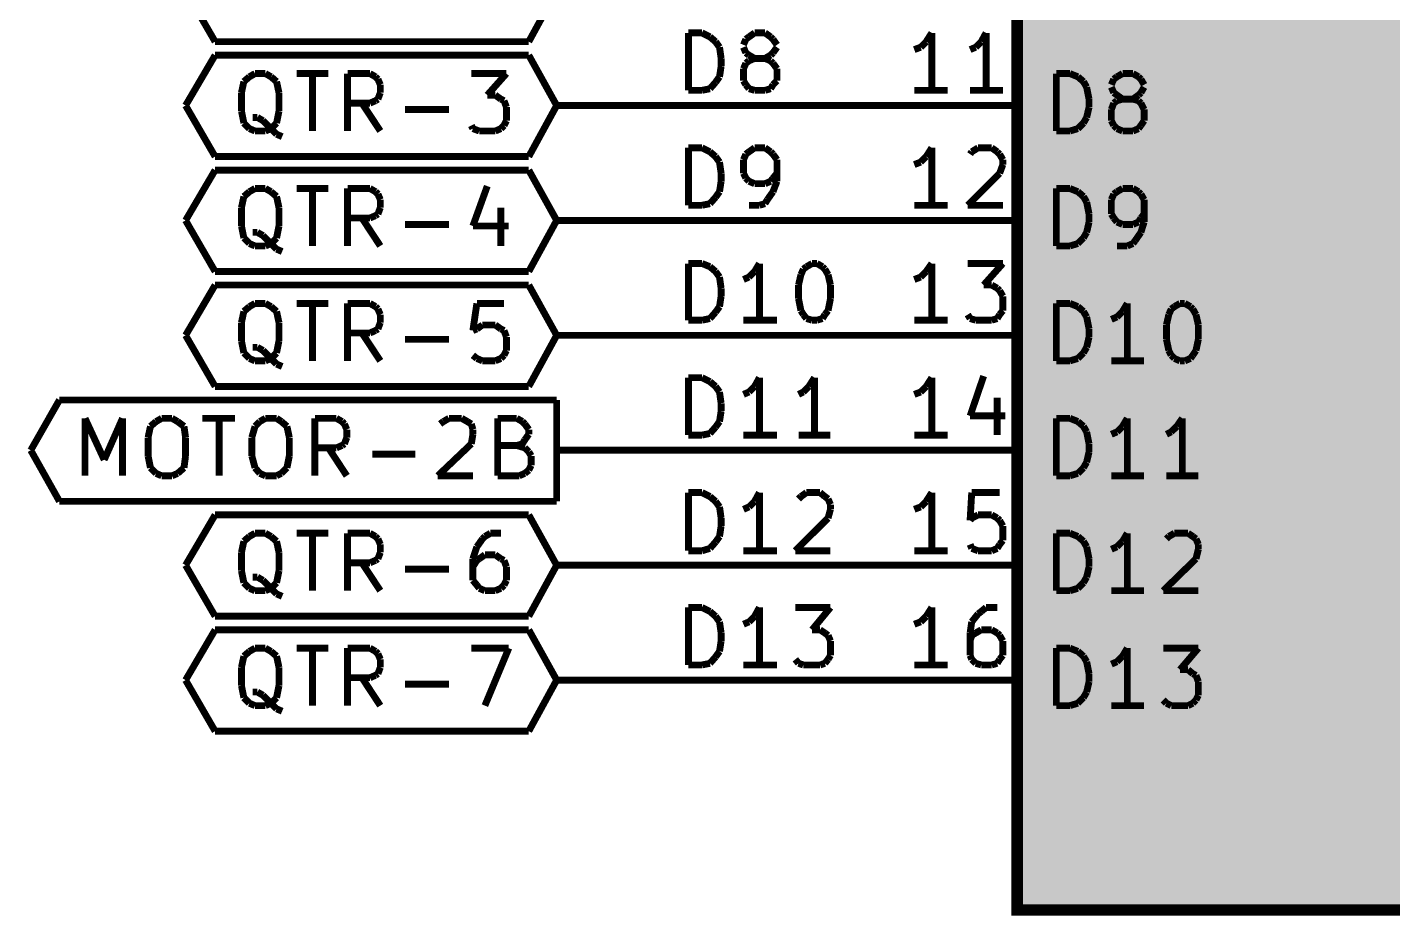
# Model space of a CAD drawing. Header units: millimetres. Extents: x 10 to 287, y 10 to 200.
# Drawn here: x 31.46 to 61.64, y 126.08 to 145.71 of the extents above; entities that cross this region are included whole.
import ezdxf

# ---------------------------------------------------------------- set-up
doc = ezdxf.new("R2010")
doc.units = ezdxf.units.MM
doc.layers.add('H', color=7, linetype='Continuous')
doc.layers.add('P', color=7, linetype='Continuous')

msp = doc.modelspace()

# ---------------------------------------------------------------- hatches: boundary and pattern name
at = {"layer": 'H', "linetype": 'Continuous'}
msp.add_hatch(color=256, dxfattribs=at).paths.add_polyline_path([(53.34, 126.189), (53.34, 171.909), (73.66, 171.909), (73.66, 126.189), (53.34, 126.189)])

# ---------------------------------------------------------------- linework, layer by layer
at = {"layer": 'P'}
for points, const_width in [([(53.34, 171.926), (53.34, 126.206), (73.66, 126.206), (73.66, 171.926), (53.34, 171.926)], 0.254), ([(53.34, 171.926), (53.34, 126.206)], 0.254), ([(34.96, 146.526), (35.613, 145.397)], 0.152), ([(42.545, 145.397), (43.162, 146.526)], 0.152), ([(35.613, 145.397), (42.545, 145.397)], 0.152), ([(46.073, 144.321), (46.073, 145.591)], 0.152), ([(46.073, 145.591), (46.373, 145.591)], 0.152), ([(46.373, 145.591), (46.549, 145.503)], 0.152), ([(46.549, 145.503), (46.673, 145.397)], 0.152), ([(46.673, 145.397), (46.761, 145.274)], 0.152), ([(47.29, 145.327), (47.343, 145.45)], 0.152), ([(47.343, 145.45), (47.413, 145.503)], 0.152), ([(47.413, 145.503), (47.537, 145.591)], 0.152), ([(47.537, 145.591), (47.766, 145.591)], 0.152), ([(47.766, 145.591), (47.89, 145.503)], 0.152), ([(47.89, 145.503), (47.943, 145.45)], 0.152), ([(47.943, 145.45), (48.031, 145.327)], 0.152), ([(51.329, 145.397), (51.206, 145.274)], 0.152), ([(51.453, 145.591), (51.329, 145.397)], 0.152), ([(51.453, 144.321), (51.453, 145.591)], 0.152), ([(52.546, 145.397), (52.423, 145.274)], 0.152), ([(52.652, 145.591), (52.546, 145.397)], 0.152), ([(52.652, 144.321), (52.652, 145.591)], 0.152), ([(35.613, 145.098), (34.96, 143.986)], 0.152), ([(42.545, 145.098), (35.613, 145.098)], 0.152), ([(43.162, 143.986), (42.545, 145.098)], 0.152), ([(46.761, 145.274), (46.796, 145.027)], 0.152), ([(47.343, 145.15), (47.29, 145.274)], 0.152), ([(47.413, 145.098), (47.343, 145.15)], 0.152), ([(47.537, 145.027), (47.413, 145.098)], 0.152), ([(47.89, 145.098), (47.766, 145.027)], 0.152), ([(47.943, 145.15), (47.89, 145.098)], 0.152), ([(48.031, 145.274), (47.943, 145.15)], 0.152), ([(51.206, 145.274), (51.065, 145.221)], 0.152), ([(52.423, 145.274), (52.299, 145.221)], 0.152), ([(46.796, 144.851), (46.761, 144.621)], 0.152), ([(46.796, 145.027), (46.796, 144.851)], 0.152), ([(47.343, 144.921), (47.29, 144.798)], 0.152), ([(47.29, 144.798), (47.29, 144.533)], 0.152), ([(47.413, 144.974), (47.343, 144.921)], 0.152), ([(47.537, 145.027), (47.413, 144.974)], 0.152), ([(47.766, 145.027), (47.537, 145.027)], 0.152), ([(47.89, 144.974), (47.766, 145.027)], 0.152), ([(47.943, 144.921), (47.89, 144.974)], 0.152), ([(48.031, 144.798), (47.943, 144.921)], 0.152), ([(48.031, 144.533), (48.031, 144.798)], 0.152), ([(36.195, 144.268), (36.248, 144.515)], 0.152), ([(36.248, 144.515), (36.371, 144.621)], 0.152), ([(36.371, 144.621), (36.495, 144.692)], 0.152), ([(36.495, 144.692), (36.724, 144.692)], 0.152), ([(36.724, 144.692), (36.848, 144.621)], 0.152), ([(36.848, 144.621), (36.971, 144.515)], 0.152), ([(36.971, 144.515), (37.024, 144.268)], 0.152), ([(37.412, 144.692), (38.118, 144.692)], 0.152), ([(37.765, 143.422), (37.765, 144.692)], 0.152), ([(38.541, 143.422), (38.541, 144.692)], 0.152), ([(38.541, 144.692), (39.035, 144.692)], 0.152), ([(39.035, 144.692), (39.158, 144.621)], 0.152), ([(39.158, 144.621), (39.211, 144.568)], 0.152), ([(39.211, 144.568), (39.264, 144.445)], 0.152), ([(41.275, 144.692), (42.051, 144.692)], 0.152), ([(42.051, 144.692), (41.628, 144.216)], 0.152), ([(46.673, 144.498), (46.549, 144.357)], 0.152), ([(46.761, 144.621), (46.673, 144.498)], 0.152), ([(47.29, 144.533), (47.343, 144.445)], 0.152), ([(47.943, 144.445), (48.031, 144.533)], 0.152), ([(54.204, 143.422), (54.204, 144.692)], 0.152), ([(54.204, 144.692), (54.504, 144.692)], 0.152), ([(54.504, 144.692), (54.681, 144.621)], 0.152), ([(54.681, 144.621), (54.804, 144.515)], 0.152), ([(54.804, 144.515), (54.875, 144.392)], 0.152), ([(55.421, 144.445), (55.474, 144.568)], 0.152), ([(55.474, 144.568), (55.545, 144.621)], 0.152), ([(55.545, 144.621), (55.668, 144.692)], 0.152), ([(55.668, 144.692), (55.898, 144.692)], 0.152), ([(55.898, 144.692), (56.021, 144.621)], 0.152), ([(56.021, 144.621), (56.074, 144.568)], 0.152), ([(56.074, 144.568), (56.145, 144.445)], 0.152), ([(36.195, 143.863), (36.195, 144.268)], 0.152), ([(37.024, 144.268), (37.024, 143.863)], 0.152), ([(39.264, 144.268), (39.211, 144.127)], 0.152), ([(39.264, 144.445), (39.264, 144.268)], 0.152), ([(41.628, 144.216), (41.804, 144.216)], 0.152), ([(41.804, 144.216), (41.928, 144.127)], 0.152), ([(46.373, 144.321), (46.073, 144.321)], 0.152), ([(46.549, 144.357), (46.373, 144.321)], 0.152), ([(47.343, 144.445), (47.413, 144.357)], 0.152), ([(47.413, 144.357), (47.537, 144.321)], 0.152), ([(47.537, 144.321), (47.766, 144.321)], 0.152), ([(47.766, 144.321), (47.89, 144.357)], 0.152), ([(47.89, 144.357), (47.943, 144.445)], 0.152), ([(51.805, 144.321), (51.065, 144.321)], 0.152), ([(53.023, 144.321), (52.299, 144.321)], 0.152), ([(54.875, 144.392), (54.928, 144.127)], 0.152), ([(55.474, 144.268), (55.421, 144.392)], 0.152), ([(55.545, 144.216), (55.474, 144.268)], 0.152), ([(55.668, 144.127), (55.545, 144.216)], 0.152), ([(56.021, 144.216), (55.898, 144.127)], 0.152), ([(56.074, 144.268), (56.021, 144.216)], 0.152), ([(56.145, 144.392), (56.074, 144.268)], 0.152), ([(34.96, 143.986), (35.613, 142.857)], 0.152), ([(39.035, 144.039), (38.541, 144.039)], 0.152), ([(39.264, 143.422), (38.858, 144.039)], 0.152), ([(39.158, 144.092), (39.035, 144.039)], 0.152), ([(39.211, 144.127), (39.158, 144.092)], 0.152), ([(39.811, 143.898), (40.781, 143.898)], 0.152), ([(41.928, 144.127), (41.998, 144.092)], 0.152), ([(41.998, 144.092), (42.051, 143.951)], 0.152), ([(42.051, 143.951), (42.051, 143.651)], 0.152), ([(42.545, 142.857), (43.162, 143.986)], 0.152), ([(43.162, 143.986), (50.8, 143.986)], 0.152), ([(53.34, 143.986), (50.8, 143.986)], 0.152), ([(54.928, 143.951), (54.875, 143.722)], 0.152), ([(54.928, 144.127), (54.928, 143.951)], 0.152), ([(55.474, 144.039), (55.421, 143.898)], 0.152), ([(55.421, 143.898), (55.421, 143.651)], 0.152), ([(55.545, 144.092), (55.474, 144.039)], 0.152), ([(55.668, 144.127), (55.545, 144.092)], 0.152), ([(55.898, 144.127), (55.668, 144.127)], 0.152), ([(56.021, 144.092), (55.898, 144.127)], 0.152), ([(56.074, 144.039), (56.021, 144.092)], 0.152), ([(56.145, 143.898), (56.074, 144.039)], 0.152), ([(56.145, 143.651), (56.145, 143.898)], 0.152), ([(36.248, 143.598), (36.195, 143.863)], 0.152), ([(36.371, 143.475), (36.248, 143.598)], 0.152), ([(36.548, 143.722), (36.442, 143.722)], 0.152), ([(36.671, 143.651), (36.548, 143.722)], 0.152), ([(36.848, 143.475), (36.671, 143.651)], 0.152), ([(36.971, 143.598), (36.848, 143.475)], 0.152), ([(37.024, 143.863), (36.971, 143.598)], 0.152), ([(42.051, 143.651), (41.998, 143.545)], 0.152), ([(54.804, 143.598), (54.681, 143.475)], 0.152), ([(54.875, 143.722), (54.804, 143.598)], 0.152), ([(55.421, 143.651), (55.474, 143.545)], 0.152), ([(56.074, 143.545), (56.145, 143.651)], 0.152), ([(36.495, 143.422), (36.371, 143.475)], 0.152), ([(36.724, 143.422), (36.495, 143.422)], 0.152), ([(36.848, 143.475), (36.724, 143.422)], 0.152), ([(36.971, 143.351), (36.848, 143.475)], 0.152), ([(37.095, 143.298), (36.971, 143.351)], 0.152), ([(41.31, 143.475), (41.275, 143.545)], 0.152), ([(41.451, 143.422), (41.31, 143.475)], 0.152), ([(41.804, 143.422), (41.451, 143.422)], 0.152), ([(41.928, 143.475), (41.804, 143.422)], 0.152), ([(41.998, 143.545), (41.928, 143.475)], 0.152), ([(54.504, 143.422), (54.204, 143.422)], 0.152), ([(54.681, 143.475), (54.504, 143.422)], 0.152), ([(55.474, 143.545), (55.545, 143.475)], 0.152), ([(55.545, 143.475), (55.668, 143.422)], 0.152), ([(55.668, 143.422), (55.898, 143.422)], 0.152), ([(55.898, 143.422), (56.021, 143.475)], 0.152), ([(56.021, 143.475), (56.074, 143.545)], 0.152), ([(46.073, 141.781), (46.073, 143.051)], 0.152), ([(46.073, 143.051), (46.373, 143.051)], 0.152), ([(46.373, 143.051), (46.549, 142.963)], 0.152), ([(46.549, 142.963), (46.673, 142.857)], 0.152), ([(47.413, 142.963), (47.343, 142.91)], 0.152), ([(47.537, 143.051), (47.413, 142.963)], 0.152), ([(47.766, 143.051), (47.537, 143.051)], 0.152), ([(47.89, 142.963), (47.766, 143.051)], 0.152), ([(47.943, 142.91), (47.89, 142.963)], 0.152), ([(51.453, 143.051), (51.329, 142.857)], 0.152), ([(51.453, 141.781), (51.453, 143.051)], 0.152), ([(52.299, 142.91), (52.335, 142.963)], 0.152), ([(52.335, 142.963), (52.476, 143.051)], 0.152), ([(52.476, 143.051), (52.776, 143.051)], 0.152), ([(52.776, 143.051), (52.899, 142.963)], 0.152), ([(52.899, 142.963), (52.952, 142.91)], 0.152), ([(35.613, 142.857), (42.545, 142.857)], 0.152), ([(46.673, 142.857), (46.761, 142.734)], 0.152), ([(46.761, 142.734), (46.796, 142.487)], 0.152), ([(47.343, 142.91), (47.29, 142.787)], 0.152), ([(47.29, 142.787), (47.29, 142.487)], 0.152), ([(48.031, 142.787), (47.943, 142.91)], 0.152), ([(48.031, 142.311), (48.031, 142.787)], 0.152), ([(51.206, 142.734), (51.065, 142.681)], 0.152), ([(51.329, 142.857), (51.206, 142.734)], 0.152), ([(52.952, 142.91), (53.023, 142.787)], 0.152), ([(53.023, 142.681), (52.952, 142.487)], 0.152), ([(53.023, 142.787), (53.023, 142.681)], 0.152), ([(35.613, 142.558), (34.96, 141.446)], 0.152), ([(42.545, 142.558), (35.613, 142.558)], 0.152), ([(43.162, 141.446), (42.545, 142.558)], 0.152), ([(46.796, 142.487), (46.796, 142.311)], 0.152), ([(47.29, 142.487), (47.343, 142.381)], 0.152), ([(47.343, 142.381), (47.413, 142.311)], 0.152), ([(47.89, 142.311), (47.943, 142.381)], 0.152), ([(47.943, 142.381), (48.031, 142.487)], 0.152), ([(52.952, 142.487), (52.246, 141.781)], 0.152), ([(36.248, 141.975), (36.371, 142.081)], 0.152), ([(36.371, 142.081), (36.495, 142.152)], 0.152), ([(36.495, 142.152), (36.724, 142.152)], 0.152), ([(36.724, 142.152), (36.848, 142.081)], 0.152), ([(36.848, 142.081), (36.971, 141.975)], 0.152), ([(37.412, 142.152), (38.118, 142.152)], 0.152), ([(37.765, 140.882), (37.765, 142.152)], 0.152), ([(38.541, 140.882), (38.541, 142.152)], 0.152), ([(38.541, 142.152), (39.035, 142.152)], 0.152), ([(39.035, 142.152), (39.158, 142.081)], 0.152), ([(39.158, 142.081), (39.211, 142.028)], 0.152), ([(41.628, 142.205), (41.31, 141.323)], 0.152), ([(46.761, 142.081), (46.673, 141.958)], 0.152), ([(46.796, 142.311), (46.761, 142.081)], 0.152), ([(47.413, 142.311), (47.537, 142.258)], 0.152), ([(47.537, 142.258), (47.766, 142.258)], 0.152), ([(47.766, 142.258), (47.89, 142.311)], 0.152), ([(47.819, 141.905), (47.943, 142.081)], 0.152), ([(47.943, 142.081), (48.031, 142.311)], 0.152), ([(54.204, 140.882), (54.204, 142.152)], 0.152), ([(54.204, 142.152), (54.504, 142.152)], 0.152), ([(54.504, 142.152), (54.681, 142.081)], 0.152), ([(54.681, 142.081), (54.804, 141.975)], 0.152), ([(55.545, 142.081), (55.474, 142.028)], 0.152), ([(55.668, 142.152), (55.545, 142.081)], 0.152), ([(55.898, 142.152), (55.668, 142.152)], 0.152), ([(56.021, 142.081), (55.898, 142.152)], 0.152), ([(56.074, 142.028), (56.021, 142.081)], 0.152), ([(36.195, 141.728), (36.248, 141.975)], 0.152), ([(36.971, 141.975), (37.024, 141.728)], 0.152), ([(39.211, 142.028), (39.264, 141.905)], 0.152), ([(39.264, 141.905), (39.264, 141.728)], 0.152), ([(46.373, 141.781), (46.073, 141.781)], 0.152), ([(46.549, 141.817), (46.373, 141.781)], 0.152), ([(46.673, 141.958), (46.549, 141.817)], 0.152), ([(47.413, 141.781), (47.643, 141.781)], 0.152), ([(47.643, 141.781), (47.766, 141.817)], 0.152), ([(47.766, 141.817), (47.819, 141.905)], 0.152), ([(51.805, 141.781), (51.065, 141.781)], 0.152), ([(52.246, 141.781), (53.023, 141.781)], 0.152), ([(54.804, 141.975), (54.875, 141.852)], 0.152), ([(54.875, 141.852), (54.928, 141.587)], 0.152), ([(55.474, 142.028), (55.421, 141.905)], 0.152), ([(55.421, 141.905), (55.421, 141.587)], 0.152), ([(56.145, 141.905), (56.074, 142.028)], 0.152), ([(56.145, 141.411), (56.145, 141.905)], 0.152), ([(36.195, 141.323), (36.195, 141.728)], 0.152), ([(37.024, 141.728), (37.024, 141.323)], 0.152), ([(39.035, 141.499), (38.541, 141.499)], 0.152), ([(39.264, 140.882), (38.858, 141.499)], 0.152), ([(39.158, 141.552), (39.035, 141.499)], 0.152), ([(39.211, 141.587), (39.158, 141.552)], 0.152), ([(39.264, 141.728), (39.211, 141.587)], 0.152), ([(41.928, 141.728), (41.928, 140.882)], 0.152), ([(54.928, 141.587), (54.928, 141.411)], 0.152), ([(55.421, 141.587), (55.474, 141.499)], 0.152), ([(55.474, 141.499), (55.545, 141.411)], 0.152), ([(56.021, 141.411), (56.074, 141.499)], 0.152), ([(56.074, 141.499), (56.145, 141.587)], 0.152), ([(34.96, 141.446), (35.613, 140.317)], 0.152), ([(36.248, 141.058), (36.195, 141.323)], 0.152), ([(36.548, 141.182), (36.442, 141.182)], 0.152), ([(36.671, 141.111), (36.548, 141.182)], 0.152), ([(37.024, 141.323), (36.971, 141.058)], 0.152), ([(39.811, 141.358), (40.781, 141.358)], 0.152), ([(41.31, 141.323), (42.104, 141.323)], 0.152), ([(42.545, 140.317), (43.162, 141.446)], 0.152), ([(43.162, 141.446), (50.8, 141.446)], 0.152), ([(53.34, 141.446), (50.8, 141.446)], 0.152), ([(54.875, 141.182), (54.804, 141.058)], 0.152), ([(54.928, 141.411), (54.875, 141.182)], 0.152), ([(55.545, 141.411), (55.668, 141.358)], 0.152), ([(55.668, 141.358), (55.898, 141.358)], 0.152), ([(55.898, 141.358), (56.021, 141.411)], 0.152), ([(55.951, 141.005), (56.074, 141.182)], 0.152), ([(56.074, 141.182), (56.145, 141.411)], 0.152), ([(36.371, 140.935), (36.248, 141.058)], 0.152), ([(36.495, 140.882), (36.371, 140.935)], 0.152), ([(36.724, 140.882), (36.495, 140.882)], 0.152), ([(36.848, 140.935), (36.671, 141.111)], 0.152), ([(36.848, 140.935), (36.724, 140.882)], 0.152), ([(36.971, 141.058), (36.848, 140.935)], 0.152), ([(36.971, 140.811), (36.848, 140.935)], 0.152), ([(54.504, 140.882), (54.204, 140.882)], 0.152), ([(54.681, 140.935), (54.504, 140.882)], 0.152), ([(54.804, 141.058), (54.681, 140.935)], 0.152), ([(55.545, 140.882), (55.774, 140.882)], 0.152), ([(55.774, 140.882), (55.898, 140.935)], 0.152), ([(55.898, 140.935), (55.951, 141.005)], 0.152), ([(37.095, 140.758), (36.971, 140.811)], 0.152), ([(35.613, 140.317), (42.545, 140.317)], 0.152), ([(46.073, 139.241), (46.073, 140.494)], 0.152), ([(46.073, 140.494), (46.373, 140.494)], 0.152), ([(46.373, 140.494), (46.549, 140.423)], 0.152), ([(46.549, 140.423), (46.673, 140.317)], 0.152), ([(46.673, 140.317), (46.761, 140.194)], 0.152), ([(47.537, 140.317), (47.413, 140.194)], 0.152), ([(47.643, 140.494), (47.537, 140.317)], 0.152), ([(47.643, 139.241), (47.643, 140.494)], 0.152), ([(48.56, 140.247), (48.613, 140.37)], 0.152), ([(48.613, 140.37), (48.683, 140.423)], 0.152), ([(48.683, 140.423), (48.807, 140.494)], 0.152), ([(48.807, 140.494), (48.913, 140.494)], 0.152), ([(48.913, 140.494), (49.036, 140.423)], 0.152), ([(49.036, 140.423), (49.089, 140.37)], 0.152), ([(49.089, 140.37), (49.16, 140.247)], 0.152), ([(51.329, 140.317), (51.206, 140.194)], 0.152), ([(51.453, 140.494), (51.329, 140.317)], 0.152), ([(51.453, 139.241), (51.453, 140.494)], 0.152), ([(52.246, 140.494), (53.023, 140.494)], 0.152), ([(53.023, 140.494), (52.599, 140.018)], 0.152), ([(35.613, 140.018), (34.96, 138.906)], 0.152), ([(42.545, 140.018), (35.613, 140.018)], 0.152), ([(43.162, 138.906), (42.545, 140.018)], 0.152), ([(46.761, 140.194), (46.796, 139.947)], 0.152), ([(46.796, 139.947), (46.796, 139.771)], 0.152), ([(47.413, 140.194), (47.29, 140.141)], 0.152), ([(48.507, 140.018), (48.56, 140.247)], 0.152), ([(48.507, 139.718), (48.507, 140.018)], 0.152), ([(49.16, 140.247), (49.213, 140.018)], 0.152), ([(49.213, 140.018), (49.213, 139.718)], 0.152), ([(51.206, 140.194), (51.065, 140.141)], 0.152), ([(52.599, 140.018), (52.776, 140.018)], 0.152), ([(52.776, 140.018), (52.899, 139.947)], 0.152), ([(52.899, 139.947), (52.952, 139.894)], 0.152), ([(46.796, 139.771), (46.761, 139.541)], 0.152), ([(48.56, 139.453), (48.507, 139.718)], 0.152), ([(49.213, 139.718), (49.16, 139.453)], 0.152), ([(52.952, 139.894), (53.023, 139.771)], 0.152), ([(53.023, 139.771), (53.023, 139.453)], 0.152), ([(36.195, 139.188), (36.248, 139.435)], 0.152), ([(36.248, 139.435), (36.371, 139.541)], 0.152), ([(36.371, 139.541), (36.495, 139.612)], 0.152), ([(36.495, 139.612), (36.724, 139.612)], 0.152), ([(36.724, 139.612), (36.848, 139.541)], 0.152), ([(36.848, 139.541), (36.971, 139.435)], 0.152), ([(36.971, 139.435), (37.024, 139.188)], 0.152), ([(37.412, 139.612), (38.118, 139.612)], 0.152), ([(37.765, 138.342), (37.765, 139.612)], 0.152), ([(38.541, 138.342), (38.541, 139.612)], 0.152), ([(38.541, 139.612), (39.035, 139.612)], 0.152), ([(39.035, 139.612), (39.158, 139.541)], 0.152), ([(39.158, 139.541), (39.211, 139.488)], 0.152), ([(39.211, 139.488), (39.264, 139.365)], 0.152), ([(39.264, 139.365), (39.264, 139.188)], 0.152), ([(41.398, 139.612), (41.31, 139.012)], 0.152), ([(41.998, 139.612), (41.398, 139.612)], 0.152), ([(46.673, 139.418), (46.549, 139.277)], 0.152), ([(46.761, 139.541), (46.673, 139.418)], 0.152), ([(48.613, 139.365), (48.56, 139.453)], 0.152), ([(48.683, 139.277), (48.613, 139.365)], 0.152), ([(49.089, 139.365), (49.036, 139.277)], 0.152), ([(49.16, 139.453), (49.089, 139.365)], 0.152), ([(52.299, 139.277), (52.246, 139.365)], 0.152), ([(52.952, 139.365), (52.899, 139.277)], 0.152), ([(53.023, 139.453), (52.952, 139.365)], 0.152), ([(54.204, 138.342), (54.204, 139.612)], 0.152), ([(54.204, 139.612), (54.504, 139.612)], 0.152), ([(54.504, 139.612), (54.681, 139.541)], 0.152), ([(54.681, 139.541), (54.804, 139.435)], 0.152), ([(54.804, 139.435), (54.875, 139.312)], 0.152), ([(55.668, 139.435), (55.545, 139.312)], 0.152), ([(55.774, 139.612), (55.668, 139.435)], 0.152), ([(55.774, 138.342), (55.774, 139.612)], 0.152), ([(56.638, 139.136), (56.691, 139.365)], 0.152), ([(56.691, 139.365), (56.744, 139.488)], 0.152), ([(56.744, 139.488), (56.815, 139.541)], 0.152), ([(56.815, 139.541), (56.938, 139.612)], 0.152), ([(56.938, 139.612), (57.044, 139.612)], 0.152), ([(57.044, 139.612), (57.168, 139.541)], 0.152), ([(57.168, 139.541), (57.221, 139.488)], 0.152), ([(57.221, 139.488), (57.291, 139.365)], 0.152), ([(57.291, 139.365), (57.344, 139.136)], 0.152), ([(36.195, 138.783), (36.195, 139.188)], 0.152), ([(37.024, 139.188), (37.024, 138.783)], 0.152), ([(39.211, 139.047), (39.158, 139.012)], 0.152), ([(39.264, 139.188), (39.211, 139.047)], 0.152), ([(41.31, 139.012), (41.398, 139.047)], 0.152), ([(41.398, 139.047), (41.522, 139.136)], 0.152), ([(41.522, 139.136), (41.804, 139.136)], 0.152), ([(41.804, 139.136), (41.928, 139.047)], 0.152), ([(41.928, 139.047), (41.998, 139.012)], 0.152), ([(46.373, 139.241), (46.073, 139.241)], 0.152), ([(46.549, 139.277), (46.373, 139.241)], 0.152), ([(48.031, 139.241), (47.29, 139.241)], 0.152), ([(48.807, 139.241), (48.683, 139.277)], 0.152), ([(48.913, 139.241), (48.807, 139.241)], 0.152), ([(49.036, 139.277), (48.913, 139.241)], 0.152), ([(51.805, 139.241), (51.065, 139.241)], 0.152), ([(52.423, 139.241), (52.299, 139.277)], 0.152), ([(52.776, 139.241), (52.423, 139.241)], 0.152), ([(52.899, 139.277), (52.776, 139.241)], 0.152), ([(54.875, 139.312), (54.928, 139.047)], 0.152), ([(54.928, 139.047), (54.928, 138.871)], 0.152), ([(55.545, 139.312), (55.421, 139.259)], 0.152), ([(56.638, 138.818), (56.638, 139.136)], 0.152), ([(57.344, 139.136), (57.344, 138.818)], 0.152), ([(34.96, 138.906), (35.613, 137.777)], 0.152), ([(36.248, 138.518), (36.195, 138.783)], 0.152), ([(37.024, 138.783), (36.971, 138.518)], 0.152), ([(39.035, 138.959), (38.541, 138.959)], 0.152), ([(39.264, 138.342), (38.858, 138.959)], 0.152), ([(39.158, 139.012), (39.035, 138.959)], 0.152), ([(39.811, 138.818), (40.781, 138.818)], 0.152), ([(41.998, 139.012), (42.051, 138.871)], 0.152), ([(42.051, 138.871), (42.051, 138.571)], 0.152), ([(42.545, 137.777), (43.162, 138.906)], 0.152), ([(43.162, 138.906), (50.8, 138.906)], 0.152), ([(53.34, 138.906), (50.8, 138.906)], 0.152), ([(54.928, 138.871), (54.875, 138.642)], 0.152), ([(56.691, 138.571), (56.638, 138.818)], 0.152), ([(57.344, 138.818), (57.291, 138.571)], 0.152), ([(36.371, 138.395), (36.248, 138.518)], 0.152), ([(36.548, 138.642), (36.442, 138.642)], 0.152), ([(36.671, 138.571), (36.548, 138.642)], 0.152), ([(36.848, 138.395), (36.671, 138.571)], 0.152), ([(36.971, 138.518), (36.848, 138.395)], 0.152), ([(41.398, 138.395), (41.31, 138.465)], 0.152), ([(41.998, 138.465), (41.928, 138.395)], 0.152), ([(42.051, 138.571), (41.998, 138.465)], 0.152), ([(54.804, 138.518), (54.681, 138.395)], 0.152), ([(54.875, 138.642), (54.804, 138.518)], 0.152), ([(56.744, 138.465), (56.691, 138.571)], 0.152), ([(56.815, 138.395), (56.744, 138.465)], 0.152), ([(57.221, 138.465), (57.168, 138.395)], 0.152), ([(57.291, 138.571), (57.221, 138.465)], 0.152), ([(36.495, 138.342), (36.371, 138.395)], 0.152), ([(36.724, 138.342), (36.495, 138.342)], 0.152), ([(36.848, 138.395), (36.724, 138.342)], 0.152), ([(36.971, 138.271), (36.848, 138.395)], 0.152), ([(37.095, 138.218), (36.971, 138.271)], 0.152), ([(41.522, 138.342), (41.398, 138.395)], 0.152), ([(41.804, 138.342), (41.522, 138.342)], 0.152), ([(41.928, 138.395), (41.804, 138.342)], 0.152), ([(54.504, 138.342), (54.204, 138.342)], 0.152), ([(54.681, 138.395), (54.504, 138.342)], 0.152), ([(56.145, 138.342), (55.421, 138.342)], 0.152), ([(56.938, 138.342), (56.815, 138.395)], 0.152), ([(57.044, 138.342), (56.938, 138.342)], 0.152), ([(57.168, 138.395), (57.044, 138.342)], 0.152), ([(46.073, 136.701), (46.073, 137.971)], 0.152), ([(46.073, 137.971), (46.373, 137.971)], 0.152), ([(46.373, 137.971), (46.549, 137.883)], 0.152), ([(46.549, 137.883), (46.673, 137.777)], 0.152), ([(47.643, 137.971), (47.537, 137.777)], 0.152), ([(47.643, 136.701), (47.643, 137.971)], 0.152), ([(48.86, 137.971), (48.736, 137.777)], 0.152), ([(48.86, 136.701), (48.86, 137.971)], 0.152), ([(51.453, 137.971), (51.329, 137.777)], 0.152), ([(51.453, 136.701), (51.453, 137.971)], 0.152), ([(52.599, 138.007), (52.299, 137.125)], 0.152), ([(35.613, 137.777), (42.545, 137.777)], 0.152), ([(46.673, 137.777), (46.761, 137.654)], 0.152), ([(46.761, 137.654), (46.796, 137.407)], 0.152), ([(47.413, 137.654), (47.29, 137.601)], 0.152), ([(47.537, 137.777), (47.413, 137.654)], 0.152), ([(48.613, 137.654), (48.507, 137.601)], 0.152), ([(48.736, 137.777), (48.613, 137.654)], 0.152), ([(51.206, 137.654), (51.065, 137.601)], 0.152), ([(51.329, 137.777), (51.206, 137.654)], 0.152), ([(32.173, 137.478), (31.538, 136.366)], 0.152), ([(43.162, 137.478), (32.173, 137.478)], 0.152), ([(43.162, 136.366), (43.162, 137.478)], 0.152), ([(46.796, 137.231), (46.761, 137.001)], 0.152), ([(46.796, 137.407), (46.796, 137.231)], 0.152), ([(52.899, 137.53), (52.899, 136.701)], 0.152), ([(32.738, 135.802), (32.738, 137.072)], 0.152), ([(32.738, 137.072), (33.161, 136.155)], 0.152), ([(33.161, 136.155), (33.567, 137.072)], 0.152), ([(33.567, 137.072), (33.567, 135.802)], 0.152), ([(34.184, 136.895), (34.308, 137.001)], 0.152), ([(34.308, 137.001), (34.431, 137.072)], 0.152), ([(34.431, 137.072), (34.66, 137.072)], 0.152), ([(34.66, 137.072), (34.784, 137.001)], 0.152), ([(34.784, 137.001), (34.925, 136.895)], 0.152), ([(35.331, 137.072), (36.054, 137.072)], 0.152), ([(35.701, 135.802), (35.701, 137.072)], 0.152), ([(36.495, 136.895), (36.601, 137.001)], 0.152), ([(36.601, 137.001), (36.724, 137.072)], 0.152), ([(36.724, 137.072), (36.971, 137.072)], 0.152), ([(36.971, 137.072), (37.077, 137.001)], 0.152), ([(37.077, 137.001), (37.2, 136.895)], 0.152), ([(37.818, 135.802), (37.818, 137.072)], 0.152), ([(37.818, 137.072), (38.294, 137.072)], 0.152), ([(38.294, 137.072), (38.418, 137.001)], 0.152), ([(38.418, 137.001), (38.47, 136.948)], 0.152), ([(38.47, 136.948), (38.523, 136.825)], 0.152), ([(40.587, 136.948), (40.658, 137.001)], 0.152), ([(40.658, 137.001), (40.781, 137.072)], 0.152), ([(40.781, 137.072), (41.063, 137.072)], 0.152), ([(41.063, 137.072), (41.187, 137.001)], 0.152), ([(41.187, 137.001), (41.275, 136.948)], 0.152), ([(41.275, 136.948), (41.31, 136.825)], 0.152), ([(41.857, 135.802), (41.857, 137.072)], 0.152), ([(41.857, 137.072), (42.28, 137.072)], 0.152), ([(42.28, 137.072), (42.404, 137.001)], 0.152), ([(42.404, 137.001), (42.457, 136.948)], 0.152), ([(42.457, 136.948), (42.545, 136.825)], 0.152), ([(46.761, 137.001), (46.673, 136.878)], 0.152), ([(52.299, 137.125), (53.075, 137.125)], 0.152), ([(54.204, 135.802), (54.204, 137.072)], 0.152), ([(54.204, 137.072), (54.504, 137.072)], 0.152), ([(54.504, 137.072), (54.681, 137.001)], 0.152), ([(54.681, 137.001), (54.804, 136.895)], 0.152), ([(55.774, 137.072), (55.668, 136.895)], 0.152), ([(55.774, 135.802), (55.774, 137.072)], 0.152), ([(56.991, 137.072), (56.868, 136.895)], 0.152), ([(56.991, 135.802), (56.991, 137.072)], 0.152), ([(34.131, 136.648), (34.184, 136.895)], 0.152), ([(34.131, 136.243), (34.131, 136.648)], 0.152), ([(34.925, 136.895), (34.96, 136.648)], 0.152), ([(34.96, 136.648), (34.96, 136.243)], 0.152), ([(36.424, 136.648), (36.495, 136.895)], 0.152), ([(36.424, 136.243), (36.424, 136.648)], 0.152), ([(37.2, 136.895), (37.253, 136.648)], 0.152), ([(37.253, 136.648), (37.253, 136.243)], 0.152), ([(38.523, 136.648), (38.47, 136.507)], 0.152), ([(38.523, 136.825), (38.523, 136.648)], 0.152), ([(41.31, 136.719), (41.275, 136.507)], 0.152), ([(41.31, 136.825), (41.31, 136.719)], 0.152), ([(42.545, 136.719), (42.457, 136.596)], 0.152), ([(42.545, 136.825), (42.545, 136.719)], 0.152), ([(46.373, 136.701), (46.073, 136.701)], 0.152), ([(46.549, 136.737), (46.373, 136.701)], 0.152), ([(46.673, 136.878), (46.549, 136.737)], 0.152), ([(48.031, 136.701), (47.29, 136.701)], 0.152), ([(49.213, 136.701), (48.507, 136.701)], 0.152), ([(51.805, 136.701), (51.065, 136.701)], 0.152), ([(54.804, 136.895), (54.875, 136.772)], 0.152), ([(54.875, 136.772), (54.928, 136.507)], 0.152), ([(55.545, 136.772), (55.421, 136.719)], 0.152), ([(55.668, 136.895), (55.545, 136.772)], 0.152), ([(56.744, 136.772), (56.638, 136.719)], 0.152), ([(56.868, 136.895), (56.744, 136.772)], 0.152), ([(31.538, 136.366), (32.173, 135.237)], 0.152), ([(38.294, 136.419), (37.818, 136.419)], 0.152), ([(38.523, 135.802), (38.118, 136.419)], 0.152), ([(38.418, 136.472), (38.294, 136.419)], 0.152), ([(38.47, 136.507), (38.418, 136.472)], 0.152), ([(41.275, 136.507), (40.534, 135.802)], 0.152), ([(42.28, 136.472), (41.857, 136.472)], 0.152), ([(42.404, 136.507), (42.28, 136.472)], 0.152), ([(42.28, 136.472), (42.457, 136.419)], 0.152), ([(42.457, 136.596), (42.404, 136.507)], 0.152), ([(42.457, 136.419), (42.545, 136.331)], 0.152), ([(42.545, 136.331), (42.598, 136.243)], 0.152), ([(43.162, 135.237), (43.162, 136.366)], 0.152), ([(43.162, 136.366), (50.8, 136.366)], 0.152), ([(53.34, 136.366), (50.8, 136.366)], 0.152), ([(54.928, 136.331), (54.875, 136.102)], 0.152), ([(54.928, 136.507), (54.928, 136.331)], 0.152), ([(34.184, 135.978), (34.131, 136.243)], 0.152), ([(34.96, 136.243), (34.925, 135.978)], 0.152), ([(36.495, 135.978), (36.424, 136.243)], 0.152), ([(37.253, 136.243), (37.2, 135.978)], 0.152), ([(39.088, 136.278), (40.04, 136.278)], 0.152), ([(42.598, 136.031), (42.545, 135.925)], 0.152), ([(42.598, 136.243), (42.598, 136.031)], 0.152), ([(54.875, 136.102), (54.804, 135.978)], 0.152), ([(34.308, 135.855), (34.184, 135.978)], 0.152), ([(34.431, 135.802), (34.308, 135.855)], 0.152), ([(34.66, 135.802), (34.431, 135.802)], 0.152), ([(34.784, 135.855), (34.66, 135.802)], 0.152), ([(34.925, 135.978), (34.784, 135.855)], 0.152), ([(36.601, 135.855), (36.495, 135.978)], 0.152), ([(36.724, 135.802), (36.601, 135.855)], 0.152), ([(36.971, 135.802), (36.724, 135.802)], 0.152), ([(37.077, 135.855), (36.971, 135.802)], 0.152), ([(37.2, 135.978), (37.077, 135.855)], 0.152), ([(40.534, 135.802), (41.31, 135.802)], 0.152), ([(42.333, 135.802), (41.857, 135.802)], 0.152), ([(42.457, 135.855), (42.333, 135.802)], 0.152), ([(42.545, 135.925), (42.457, 135.855)], 0.152), ([(54.504, 135.802), (54.204, 135.802)], 0.152), ([(54.681, 135.855), (54.504, 135.802)], 0.152), ([(54.804, 135.978), (54.681, 135.855)], 0.152), ([(56.145, 135.802), (55.421, 135.802)], 0.152), ([(57.344, 135.802), (56.638, 135.802)], 0.152), ([(46.073, 134.144), (46.073, 135.431)], 0.152), ([(46.073, 135.431), (46.373, 135.431)], 0.152), ([(46.373, 135.431), (46.549, 135.343)], 0.152), ([(47.643, 135.431), (47.537, 135.237)], 0.152), ([(47.643, 134.144), (47.643, 135.431)], 0.152), ([(48.56, 135.343), (48.683, 135.431)], 0.152), ([(48.683, 135.431), (48.983, 135.431)], 0.152), ([(48.983, 135.431), (49.089, 135.343)], 0.152), ([(51.453, 135.431), (51.329, 135.237)], 0.152), ([(51.453, 134.144), (51.453, 135.431)], 0.152), ([(52.335, 135.431), (52.299, 134.814)], 0.152), ([(52.952, 135.431), (52.335, 135.431)], 0.152), ([(32.173, 135.237), (43.162, 135.237)], 0.152), ([(46.549, 135.343), (46.673, 135.237)], 0.152), ([(46.673, 135.237), (46.761, 135.114)], 0.152), ([(47.537, 135.237), (47.413, 135.114)], 0.152), ([(48.507, 135.29), (48.56, 135.343)], 0.152), ([(49.089, 135.343), (49.16, 135.29)], 0.152), ([(49.16, 135.29), (49.213, 135.167)], 0.152), ([(49.213, 135.167), (49.213, 135.061)], 0.152), ([(51.329, 135.237), (51.206, 135.114)], 0.152), ([(35.613, 134.938), (34.96, 133.826)], 0.152), ([(42.545, 134.938), (35.613, 134.938)], 0.152), ([(43.162, 133.826), (42.545, 134.938)], 0.152), ([(46.761, 135.114), (46.796, 134.867)], 0.152), ([(46.796, 134.867), (46.796, 134.691)], 0.152), ([(47.413, 135.114), (47.29, 135.061)], 0.152), ([(49.16, 134.867), (48.436, 134.144)], 0.152), ([(49.213, 135.061), (49.16, 134.867)], 0.152), ([(51.206, 135.114), (51.065, 135.061)], 0.152), ([(52.299, 134.814), (52.335, 134.867)], 0.152), ([(52.335, 134.867), (52.476, 134.938)], 0.152), ([(52.476, 134.938), (52.776, 134.938)], 0.152), ([(52.776, 134.938), (52.899, 134.867)], 0.152), ([(52.899, 134.867), (52.952, 134.814)], 0.152), ([(36.371, 134.461), (36.495, 134.532)], 0.152), ([(36.495, 134.532), (36.724, 134.532)], 0.152), ([(36.724, 134.532), (36.848, 134.461)], 0.152), ([(37.412, 134.532), (38.118, 134.532)], 0.152), ([(37.765, 133.262), (37.765, 134.532)], 0.152), ([(38.541, 133.262), (38.541, 134.532)], 0.152), ([(38.541, 134.532), (39.035, 134.532)], 0.152), ([(39.035, 134.532), (39.158, 134.461)], 0.152), ([(41.698, 134.532), (41.575, 134.461)], 0.152), ([(41.928, 134.532), (41.698, 134.532)], 0.152), ([(46.796, 134.691), (46.761, 134.461)], 0.152), ([(52.952, 134.814), (53.023, 134.691)], 0.152), ([(53.023, 134.691), (53.023, 134.373)], 0.152), ([(54.204, 133.262), (54.204, 134.532)], 0.152), ([(54.204, 134.532), (54.504, 134.532)], 0.152), ([(54.504, 134.532), (54.681, 134.461)], 0.152), ([(55.774, 134.532), (55.668, 134.355)], 0.152), ([(55.774, 133.262), (55.774, 134.532)], 0.152), ([(56.691, 134.461), (56.815, 134.532)], 0.152), ([(56.815, 134.532), (57.115, 134.532)], 0.152), ([(57.115, 134.532), (57.221, 134.461)], 0.152), ([(36.195, 134.108), (36.248, 134.355)], 0.152), ([(36.248, 134.355), (36.371, 134.461)], 0.152), ([(36.848, 134.461), (36.971, 134.355)], 0.152), ([(36.971, 134.355), (37.024, 134.108)], 0.152), ([(39.158, 134.461), (39.211, 134.408)], 0.152), ([(39.211, 134.408), (39.264, 134.285)], 0.152), ([(39.264, 134.285), (39.264, 134.108)], 0.152), ([(41.398, 134.232), (41.31, 133.967)], 0.152), ([(41.522, 134.408), (41.398, 134.232)], 0.152), ([(41.575, 134.461), (41.522, 134.408)], 0.152), ([(46.673, 134.338), (46.549, 134.197)], 0.152), ([(46.761, 134.461), (46.673, 134.338)], 0.152), ([(52.335, 134.197), (52.299, 134.285)], 0.152), ([(52.952, 134.285), (52.899, 134.197)], 0.152), ([(53.023, 134.373), (52.952, 134.285)], 0.152), ([(54.681, 134.461), (54.804, 134.355)], 0.152), ([(54.804, 134.355), (54.875, 134.232)], 0.152), ([(54.875, 134.232), (54.928, 133.967)], 0.152), ([(55.545, 134.232), (55.421, 134.179)], 0.152), ([(55.668, 134.355), (55.545, 134.232)], 0.152), ([(56.638, 134.408), (56.691, 134.461)], 0.152), ([(57.221, 134.461), (57.291, 134.408)], 0.152), ([(57.291, 134.408), (57.344, 134.285)], 0.152), ([(57.344, 134.285), (57.344, 134.179)], 0.152), ([(36.195, 133.703), (36.195, 134.108)], 0.152), ([(37.024, 134.108), (37.024, 133.703)], 0.152), ([(39.158, 133.932), (39.035, 133.879)], 0.152), ([(39.211, 133.967), (39.158, 133.932)], 0.152), ([(39.264, 134.108), (39.211, 133.967)], 0.152), ([(41.31, 133.967), (41.31, 133.491)], 0.152), ([(41.398, 133.932), (41.31, 133.791)], 0.152), ([(41.451, 133.967), (41.398, 133.932)], 0.152), ([(41.575, 134.056), (41.451, 133.967)], 0.152), ([(41.804, 134.056), (41.575, 134.056)], 0.152), ([(41.928, 133.967), (41.804, 134.056)], 0.152), ([(41.998, 133.932), (41.928, 133.967)], 0.152), ([(42.051, 133.791), (41.998, 133.932)], 0.152), ([(46.373, 134.144), (46.073, 134.144)], 0.152), ([(46.549, 134.197), (46.373, 134.144)], 0.152), ([(48.031, 134.144), (47.29, 134.144)], 0.152), ([(48.436, 134.144), (49.213, 134.144)], 0.152), ([(51.805, 134.144), (51.065, 134.144)], 0.152), ([(52.476, 134.144), (52.335, 134.197)], 0.152), ([(52.776, 134.144), (52.476, 134.144)], 0.152), ([(52.899, 134.197), (52.776, 134.144)], 0.152), ([(54.928, 133.967), (54.928, 133.791)], 0.152), ([(57.291, 133.967), (56.568, 133.262)], 0.152), ([(57.344, 134.179), (57.291, 133.967)], 0.152), ([(34.96, 133.826), (35.613, 132.697)], 0.152), ([(36.248, 133.438), (36.195, 133.703)], 0.152), ([(37.024, 133.703), (36.971, 133.438)], 0.152), ([(39.035, 133.879), (38.541, 133.879)], 0.152), ([(39.264, 133.262), (38.858, 133.879)], 0.152), ([(39.811, 133.738), (40.781, 133.738)], 0.152), ([(42.051, 133.491), (42.051, 133.791)], 0.152), ([(42.545, 132.697), (43.162, 133.826)], 0.152), ([(43.162, 133.826), (50.8, 133.826)], 0.152), ([(53.34, 133.826), (50.8, 133.826)], 0.152), ([(54.928, 133.791), (54.875, 133.562)], 0.152), ([(36.371, 133.315), (36.248, 133.438)], 0.152), ([(36.495, 133.262), (36.371, 133.315)], 0.152), ([(36.548, 133.562), (36.442, 133.562)], 0.152), ([(36.671, 133.491), (36.548, 133.562)], 0.152), ([(36.848, 133.315), (36.671, 133.491)], 0.152), ([(36.848, 133.315), (36.724, 133.262)], 0.152), ([(36.971, 133.438), (36.848, 133.315)], 0.152), ([(36.971, 133.191), (36.848, 133.315)], 0.152), ([(41.31, 133.491), (41.398, 133.385)], 0.152), ([(41.398, 133.385), (41.451, 133.315)], 0.152), ([(41.451, 133.315), (41.575, 133.262)], 0.152), ([(41.804, 133.262), (41.928, 133.315)], 0.152), ([(41.928, 133.315), (41.998, 133.385)], 0.152), ([(41.998, 133.385), (42.051, 133.491)], 0.152), ([(54.681, 133.315), (54.504, 133.262)], 0.152), ([(54.804, 133.438), (54.681, 133.315)], 0.152), ([(54.875, 133.562), (54.804, 133.438)], 0.152), ([(36.724, 133.262), (36.495, 133.262)], 0.152), ([(37.095, 133.138), (36.971, 133.191)], 0.152), ([(41.575, 133.262), (41.804, 133.262)], 0.152), ([(54.504, 133.262), (54.204, 133.262)], 0.152), ([(56.145, 133.262), (55.421, 133.262)], 0.152), ([(56.568, 133.262), (57.344, 133.262)], 0.152), ([(46.073, 131.621), (46.073, 132.891)], 0.152), ([(46.073, 132.891), (46.373, 132.891)], 0.152), ([(46.373, 132.891), (46.549, 132.803)], 0.152), ([(46.549, 132.803), (46.673, 132.697)], 0.152), ([(47.643, 132.891), (47.537, 132.697)], 0.152), ([(47.643, 131.621), (47.643, 132.891)], 0.152), ([(48.436, 132.891), (49.213, 132.891)], 0.152), ([(49.213, 132.891), (48.807, 132.398)], 0.152), ([(51.453, 132.891), (51.329, 132.697)], 0.152), ([(51.453, 131.621), (51.453, 132.891)], 0.152), ([(52.476, 132.75), (52.335, 132.574)], 0.152), ([(52.546, 132.803), (52.476, 132.75)], 0.152), ([(52.652, 132.891), (52.546, 132.803)], 0.152), ([(52.899, 132.891), (52.652, 132.891)], 0.152), ([(35.613, 132.697), (42.545, 132.697)], 0.152), ([(46.673, 132.697), (46.761, 132.574)], 0.152), ([(46.761, 132.574), (46.796, 132.327)], 0.152), ([(47.413, 132.574), (47.29, 132.521)], 0.152), ([(47.537, 132.697), (47.413, 132.574)], 0.152), ([(51.206, 132.574), (51.065, 132.521)], 0.152), ([(51.329, 132.697), (51.206, 132.574)], 0.152), ([(52.335, 132.574), (52.299, 132.327)], 0.152), ([(35.613, 132.398), (34.96, 131.286)], 0.152), ([(42.545, 132.398), (35.613, 132.398)], 0.152), ([(43.162, 131.286), (42.545, 132.398)], 0.152), ([(46.796, 132.151), (46.761, 131.921)], 0.152), ([(46.796, 132.327), (46.796, 132.151)], 0.152), ([(48.807, 132.398), (48.983, 132.398)], 0.152), ([(48.983, 132.398), (49.089, 132.327)], 0.152), ([(49.089, 132.327), (49.16, 132.274)], 0.152), ([(49.16, 132.274), (49.213, 132.151)], 0.152), ([(49.213, 132.151), (49.213, 131.833)], 0.152), ([(52.299, 132.327), (52.299, 131.833)], 0.152), ([(52.335, 132.274), (52.299, 132.151)], 0.152), ([(52.423, 132.327), (52.335, 132.274)], 0.152), ([(52.546, 132.398), (52.423, 132.327)], 0.152), ([(52.776, 132.398), (52.546, 132.398)], 0.152), ([(52.899, 132.327), (52.776, 132.398)], 0.152), ([(52.952, 132.274), (52.899, 132.327)], 0.152), ([(53.023, 132.151), (52.952, 132.274)], 0.152), ([(53.023, 131.833), (53.023, 132.151)], 0.152), ([(36.195, 131.568), (36.248, 131.815)], 0.152), ([(36.248, 131.815), (36.371, 131.921)], 0.152), ([(36.371, 131.921), (36.495, 131.992)], 0.152), ([(36.495, 131.992), (36.724, 131.992)], 0.152), ([(36.724, 131.992), (36.848, 131.921)], 0.152), ([(36.848, 131.921), (36.971, 131.815)], 0.152), ([(36.971, 131.815), (37.024, 131.568)], 0.152), ([(37.412, 131.992), (38.118, 131.992)], 0.152), ([(37.765, 130.722), (37.765, 131.992)], 0.152), ([(38.541, 130.722), (38.541, 131.992)], 0.152), ([(38.541, 131.992), (39.035, 131.992)], 0.152), ([(39.035, 131.992), (39.158, 131.921)], 0.152), ([(39.158, 131.921), (39.211, 131.868)], 0.152), ([(39.211, 131.868), (39.264, 131.745)], 0.152), ([(41.275, 131.992), (42.104, 131.992)], 0.152), ([(42.104, 131.992), (41.575, 130.722)], 0.152), ([(46.673, 131.798), (46.549, 131.657)], 0.152), ([(46.761, 131.921), (46.673, 131.798)], 0.152), ([(49.213, 131.833), (49.16, 131.745)], 0.152), ([(52.299, 131.833), (52.335, 131.745)], 0.152), ([(52.952, 131.745), (53.023, 131.833)], 0.152), ([(54.204, 130.722), (54.204, 131.992)], 0.152), ([(54.204, 131.992), (54.504, 131.992)], 0.152), ([(54.504, 131.992), (54.681, 131.921)], 0.152), ([(54.681, 131.921), (54.804, 131.815)], 0.152), ([(54.804, 131.815), (54.875, 131.692)], 0.152), ([(55.668, 131.815), (55.545, 131.692)], 0.152), ([(55.774, 131.992), (55.668, 131.815)], 0.152), ([(55.774, 130.722), (55.774, 131.992)], 0.152), ([(56.568, 131.992), (57.344, 131.992)], 0.152), ([(57.344, 131.992), (56.938, 131.516)], 0.152), ([(36.195, 131.163), (36.195, 131.568)], 0.152), ([(37.024, 131.568), (37.024, 131.163)], 0.152), ([(39.264, 131.568), (39.211, 131.427)], 0.152), ([(39.264, 131.745), (39.264, 131.568)], 0.152), ([(46.373, 131.621), (46.073, 131.621)], 0.152), ([(46.549, 131.657), (46.373, 131.621)], 0.152), ([(48.031, 131.621), (47.29, 131.621)], 0.152), ([(48.507, 131.657), (48.436, 131.745)], 0.152), ([(48.613, 131.621), (48.507, 131.657)], 0.152), ([(48.983, 131.621), (48.613, 131.621)], 0.152), ([(49.089, 131.657), (48.983, 131.621)], 0.152), ([(49.16, 131.745), (49.089, 131.657)], 0.152), ([(51.805, 131.621), (51.065, 131.621)], 0.152), ([(52.335, 131.745), (52.423, 131.657)], 0.152), ([(52.423, 131.657), (52.546, 131.621)], 0.152), ([(52.546, 131.621), (52.776, 131.621)], 0.152), ([(52.776, 131.621), (52.899, 131.657)], 0.152), ([(52.899, 131.657), (52.952, 131.745)], 0.152), ([(54.875, 131.692), (54.928, 131.427)], 0.152), ([(55.545, 131.692), (55.421, 131.639)], 0.152), ([(56.938, 131.516), (57.115, 131.516)], 0.152), ([(57.115, 131.516), (57.221, 131.427)], 0.152), ([(34.96, 131.286), (35.613, 130.157)], 0.152), ([(39.035, 131.339), (38.541, 131.339)], 0.152), ([(39.264, 130.722), (38.858, 131.339)], 0.152), ([(39.158, 131.392), (39.035, 131.339)], 0.152), ([(39.211, 131.427), (39.158, 131.392)], 0.152), ([(39.811, 131.198), (40.781, 131.198)], 0.152), ([(42.545, 130.157), (43.162, 131.286)], 0.152), ([(43.162, 131.286), (50.8, 131.286)], 0.152), ([(53.34, 131.286), (50.8, 131.286)], 0.152), ([(54.928, 131.251), (54.875, 131.022)], 0.152), ([(54.928, 131.427), (54.928, 131.251)], 0.152), ([(57.221, 131.427), (57.291, 131.392)], 0.152), ([(57.291, 131.392), (57.344, 131.251)], 0.152), ([(57.344, 131.251), (57.344, 130.951)], 0.152), ([(36.248, 130.898), (36.195, 131.163)], 0.152), ([(36.371, 130.775), (36.248, 130.898)], 0.152), ([(36.548, 131.022), (36.442, 131.022)], 0.152), ([(36.671, 130.951), (36.548, 131.022)], 0.152), ([(36.848, 130.775), (36.671, 130.951)], 0.152), ([(36.971, 130.898), (36.848, 130.775)], 0.152), ([(37.024, 131.163), (36.971, 130.898)], 0.152), ([(54.804, 130.898), (54.681, 130.775)], 0.152), ([(54.875, 131.022), (54.804, 130.898)], 0.152), ([(57.344, 130.951), (57.291, 130.845)], 0.152), ([(36.495, 130.722), (36.371, 130.775)], 0.152), ([(36.724, 130.722), (36.495, 130.722)], 0.152), ([(36.848, 130.775), (36.724, 130.722)], 0.152), ([(36.971, 130.651), (36.848, 130.775)], 0.152), ([(37.095, 130.598), (36.971, 130.651)], 0.152), ([(54.504, 130.722), (54.204, 130.722)], 0.152), ([(54.681, 130.775), (54.504, 130.722)], 0.152), ([(56.145, 130.722), (55.421, 130.722)], 0.152), ([(56.638, 130.775), (56.568, 130.845)], 0.152), ([(56.744, 130.722), (56.638, 130.775)], 0.152), ([(57.115, 130.722), (56.744, 130.722)], 0.152), ([(57.221, 130.775), (57.115, 130.722)], 0.152), ([(57.291, 130.845), (57.221, 130.775)], 0.152), ([(35.613, 130.157), (42.545, 130.157)], 0.152), ([(53.34, 126.206), (73.66, 126.206)], 0.254)]:
    msp.add_lwpolyline(points, dxfattribs=dict(at, const_width=const_width))

doc.saveas('drawing.dxf')
